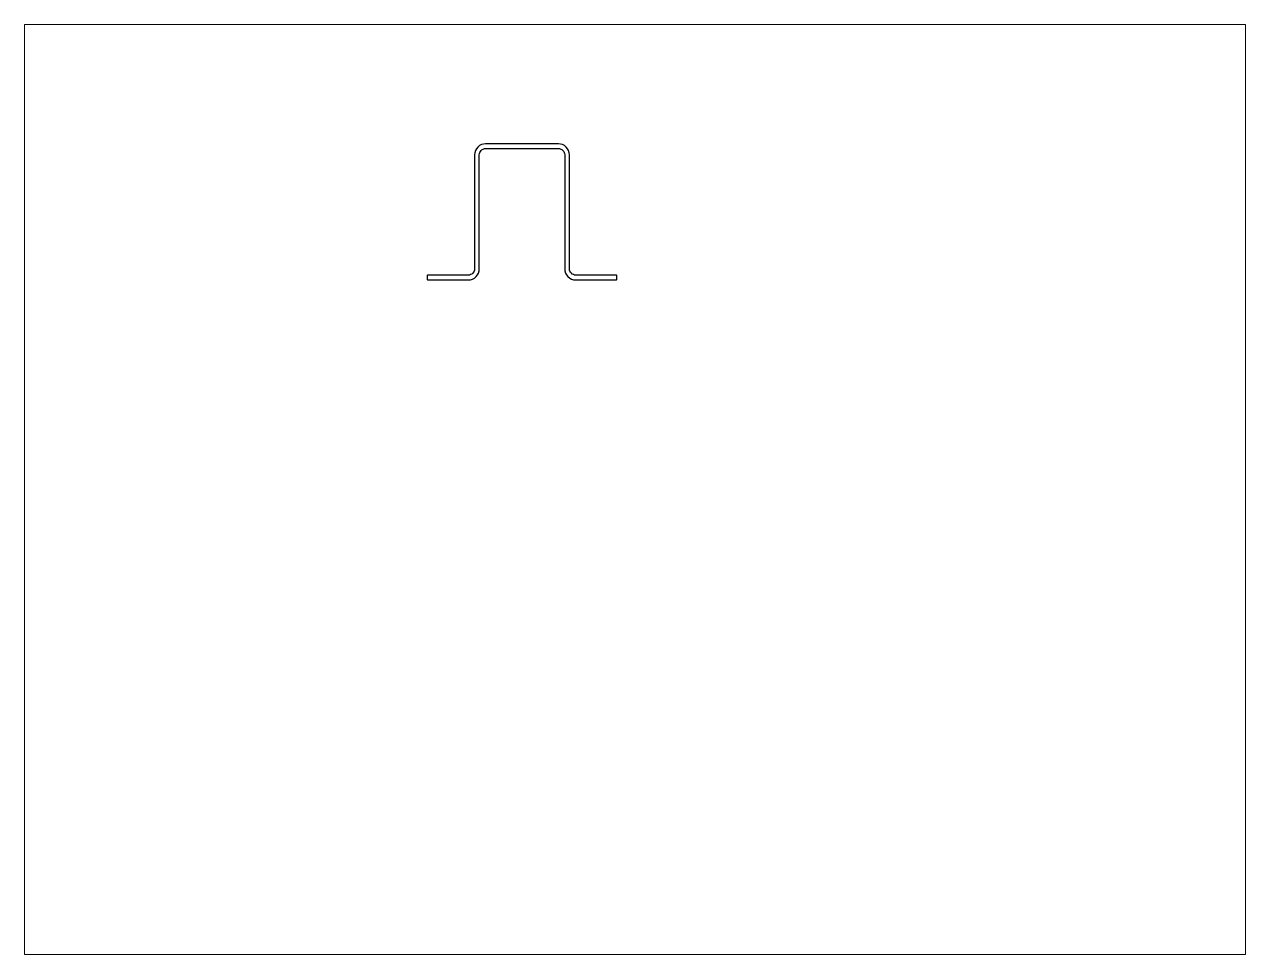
# Paper-space layout 'Layout1' of a CAD drawing. Extents: x 27 to 240, y 20 to 183.
# The model-space entities are those that its viewports show. They can reach past a viewport. Long polylines and large blocks are cut down to what shows.
import ezdxf

# ---------------------------------------------------------------- set-up
doc = ezdxf.new("R2010")
doc.units = 0
doc.header["$LTSCALE"] = 15
doc.layers.get('0').update_dxf_attribs({"linetype": 'CONTINUOUS'})
doc.layers.add('KALIN_CIZGI', color=7, linetype='CONTINUOUS')

msp = doc.modelspace()

# ---------------------------------------------------------------- linework, layer by layer
at = {"layer": 'KALIN_CIZGI', "ltscale": 0.2}
msp.add_lwpolyline([(169.82, 200.03), (169.82, 236.03, 0.414214), (166.32, 239.53), (143.32, 239.53, 0.414214), (139.82, 236.03), (139.82, 200.03, -0.414214), (137.82, 198.03), (125.12, 198.03, 0.414214), (124.82, 197.73), (124.82, 196.83, 0.414214), (125.12, 196.53), (137.82, 196.53, 0.414214), (141.32, 200.03), (141.32, 236.03, -0.414214), (143.32, 238.03), (166.32, 238.03, -0.414214), (168.32, 236.03), (168.32, 200.03, 0.414214), (171.82, 196.53), (184.52, 196.53, 0.414214), (184.82, 196.83), (184.82, 197.73, 0.414214), (184.52, 198.03), (171.82, 198.03, -0.414214)], format="xyb", close=True, dxfattribs=at)

psp = doc.layouts.get("Layout1")

# ---------------------------------------------------------------- viewports
at = {"layer": '0', "color": 0, "linetype": 'BYBLOCK', "ltscale": 0.05}
psp.add_viewport(center=(133.35, 101.6), size=(213.36, 162.56), view_center_point=(190.51, 130.3), view_height=293.8955, dxfattribs=at)

doc.saveas('drawing.dxf')
